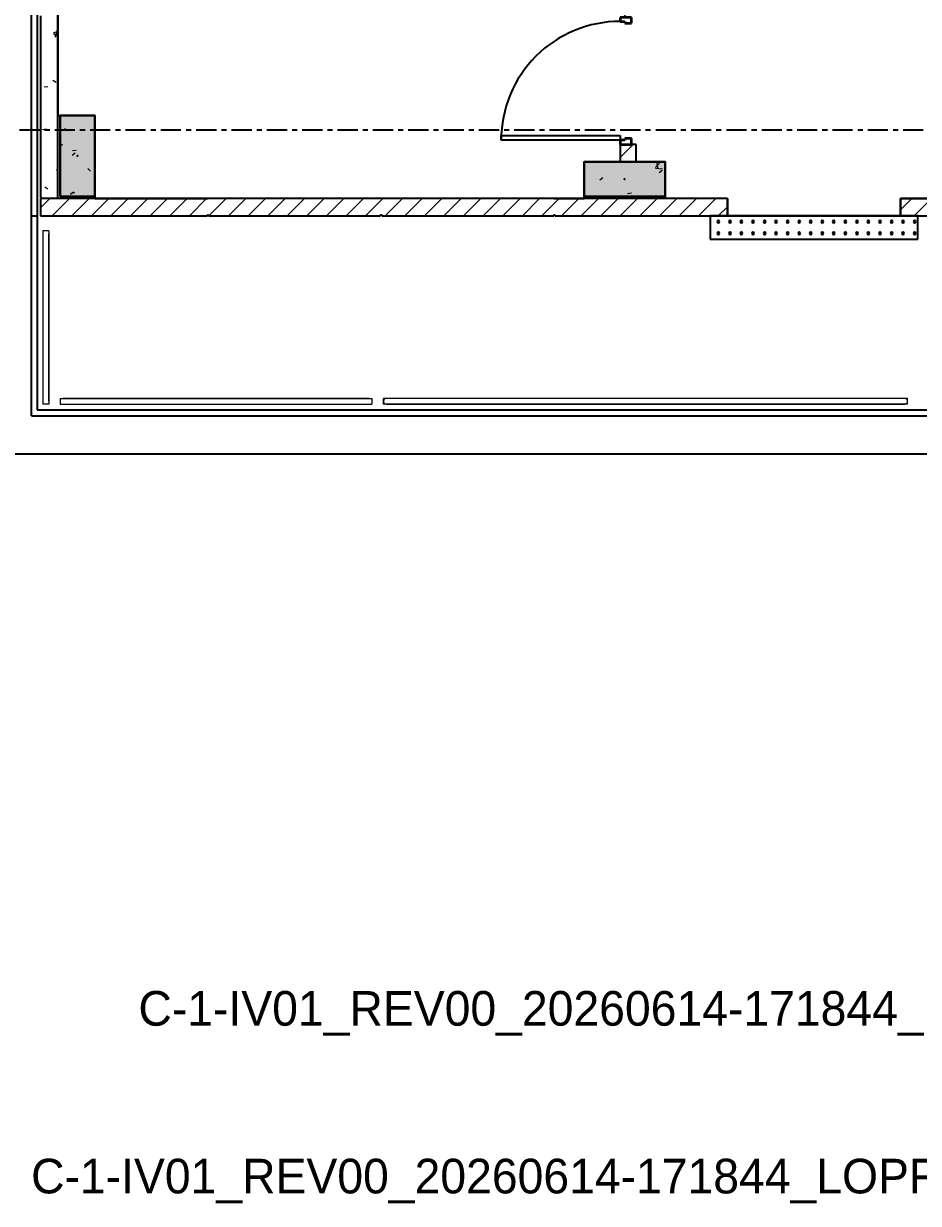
# Model space of a CAD drawing. Header units: millimetres. Extents: x -1379 to 1385823, y -4884429 to 548763.
# Drawn here: x 402672 to 410424, y -2389067 to -2378850 of the extents above; entities that cross this region are included whole.
import ezdxf
from ezdxf.enums import TextEntityAlignment as Align

# ---------------------------------------------------------------- set-up
doc = ezdxf.new("R2010")
doc.units = ezdxf.units.MM
doc.linetypes.add('CENTER', pattern=[50.8, 31.75, -6.35, 6.35, -6.35])
doc.linetypes.add('TA_GL_000.70000', pattern=[1.925, 0.7, -0.175, 0.175, -0.175, 0.7])
for name, color, linetype in [('000 - 0_SYM_DWG_GRIDLINE_MAIN_COLOR_251', 7, 'Continuous'), ('000 - 0_SYM_DWG_SLOPE-SYM_TEXT_COLOR_3', 7, 'Continuous'), ('000 - CONCRETE_COL_HATCH_', 7, 'Continuous'), ('000 - CONCRETE_PRECAST_CUT_COLOR_4', 7, 'Continuous'), ('000 - EXISTING_BUILDING_MAIN_COLOR_1', 7, 'Continuous'), ('000 - EXISTING_BUILDING_MAIN_COLOR_251', 7, 'Continuous'), ('000 - EXISTING_COLUMN_CUT_COLOR_5', 7, 'Continuous'), ('000 - GRID', 7, 'CENTER')]:
    doc.layers.add(name, color=color, linetype=linetype)
doc.styles.add('ARIAL', font='arial.ttf')
doc.styles.add('TA', font='', dxfattribs={"height": 4.5})
doc.styles.get('TA').set_extended_font_data('Cordia New')
pattern_1 = [(45, (-215983.99, 2306427), (-84.852814, 84.852814), [])]

# ---------------------------------------------------------------- blocks, each defined once
blk = doc.blocks.new('A$Cc55aeaab')
at = {"color": 7}
blk.add_lwpolyline([(0, -400), (775, -400), (775, 0), (0, 0)], close=True, dxfattribs=at)
blk = doc.blocks.new('DPA_Rectangular - 300 x 700mm-4064067-IV01 - EGRESS LEVEL PLAN')
at = {"layer": '000 - EXISTING_BUILDING_MAIN_COLOR_251', "lineweight": 9}
h = blk.add_hatch(dxfattribs=at)
h.set_pattern_fill('FP_9', style=0, pattern_type=2)
h.set_pattern_definition([(50, (-216519, 2322222), (728.7365, -63.75582), [76.2, -838.2]), (355, (-216519, 2322222), (-140.97162, 764.2276), [60.96, -670.56]), (100.451, (-216458.26, 2322216.7), (587.77, 700.46675), [64.76, -712.36]), (46.184, (-216519, 2322425.2), (1084.31624, -168.17096), [114.3, -1257.3]), (96.636, (-216428.6, 2322411.2), (949.6099, 989.70985), [97.14, -1068.54]), (351.184, (-216519, 2322425.2), (949.62055, 989.70115), [91.44, -1005.84]), (21, (-216417.4, 2322374.4), (606.45787, -409.06057), [76.2, -838.2]), (326, (-216417.4, 2322374.4), (247.20834, 736.75292), [60.96, -670.56]), (71.451, (-216366.85, 2322340.3), (853.66825, 327.68547), [64.76, -712.36]), (37.5, (-216519, 2322222), (12.354693, 338.22012), [33.528, -628.904, 33.528, -1320.292]), (37.5, (-216519, 2322222), (12.354693, 338.22012), [-695.96, -647.192, 33.528, -639.572]), (7.5, (-216519, 2322222), (267.278874, 400.722127), [33.528, -354.584, 33.528, -870.204]), (7.5, (-216519, 2322222), (267.278874, 400.722127), [-421.64, -613.664, 33.528, -223.012]), (327.5, (-216745.56, 2322222), (542.36333, -22.915345), [33.528, -220.472, 33.528, -1810.512]), (327.5, (-216745.56, 2322222), (542.36333, -22.915345), [-287.528, -758.952, 33.528, -1018.032]), (317.5, (-216847.16, 2322222), (592.51696, 101.70711), [33.528, -296.672, 33.528, -1239.52]), (317.5, (-216847.16, 2322222), (592.51696, 101.70711), [-363.728, -492.76, 33.528, -713.232])])
h.paths.add_polyline_path([(150, -350), (150, 350), (-150, 350), (-150, -350), (-133, -350)])
at = {"layer": '000 - EXISTING_BUILDING_MAIN_COLOR_251', "color": 7}
for p, q in [((-150, 350), (150, 350)), ((-150, -350), (-150, 350)), ((150, 350), (150, -350)), ((150, -350), (-150, -350))]:
    blk.add_line(p, q, dxfattribs=at)
blk = doc.blocks.new('DPA_Rectangular - 300 x 700mm-V3-IV01 - EGRESS LEVEL PLAN')
at = {"layer": '000 - EXISTING_BUILDING_MAIN_COLOR_251', "lineweight": 9}
h = blk.add_hatch(dxfattribs=at)
h.set_pattern_fill('FP_11', style=0, pattern_type=2)
h.set_pattern_definition([(140, (-2322422, -221259), (63.75582, 728.7365), [76.2, -838.2]), (85, (-2322422, -221259), (-764.2276, -140.97162), [60.96, -670.56]), (190.451, (-2322416.7, -221198.26), (-700.46675, 587.77), [64.76, -712.36]), (136.184, (-2322625.2, -221259), (168.17096, 1084.31624), [114.3, -1257.3]), (186.636, (-2322611.2, -221168.6), (-989.70985, 949.6099), [97.14, -1068.54]), (81.184, (-2322625.2, -221259), (-989.70115, 949.62055), [91.44, -1005.84]), (111, (-2322574.4, -221157.4), (409.06057, 606.45787), [76.2, -838.2]), (56, (-2322574.4, -221157.4), (-736.75292, 247.20834), [60.96, -670.56]), (161.451, (-2322540.3, -221106.85), (-327.68547, 853.66825), [64.76, -712.36]), (127.5, (-2322422, -221259), (-338.22012, 12.354693), [33.528, -628.904, 33.528, -1320.292]), (127.5, (-2322422, -221259), (-338.22012, 12.354693), [-695.96, -647.192, 33.528, -639.572]), (97.5, (-2322422, -221259), (-400.722127, 267.278874), [33.528, -354.584, 33.528, -870.204]), (97.5, (-2322422, -221259), (-400.722127, 267.278874), [-421.64, -613.664, 33.528, -223.012]), (57.5, (-2322422, -221485.56), (22.915345, 542.36333), [33.528, -220.472, 33.528, -1810.512]), (57.5, (-2322422, -221485.56), (22.915345, 542.36333), [-287.528, -758.952, 33.528, -1018.032]), (47.5, (-2322422, -221587.16), (-101.70711, 592.51696), [33.528, -296.672, 33.528, -1239.52]), (47.5, (-2322422, -221587.16), (-101.70711, 592.51696), [-363.728, -492.76, 33.528, -713.232])])
h.paths.add_polyline_path([(150, -350), (150, 350), (-150, 350), (-150, -350)])
at = {"layer": '000 - EXISTING_BUILDING_MAIN_COLOR_251', "color": 7}
for p, q in [((-150, 350), (150, 350)), ((-150, -350), (-150, 350)), ((150, 350), (150, -350)), ((150, -350), (-150, -350))]:
    blk.add_line(p, q, dxfattribs=at)
blk = doc.blocks.new('DRAINAGE CHANNELS_175 - 3p-5719656-IV01 - EGRESS LEVEL PLAN')
at = {"layer": '000 - EXISTING_BUILDING_MAIN_COLOR_1', "color": 7}
for p, q in [((0, 200), (1800, 200)), ((1800, 200), (0, 200)), ((0, 200), (0, 0)), ((1800, 0), (1800, 200)), ((0, 0), (1800, 0))]:
    blk.add_line(p, q, dxfattribs=at)
for centre, start, end in [((72, 150), 0, 180), ((72, 150), 180, 360), ((172, 150), 0, 180), ((172, 150), 180, 360), ((272, 150), 0, 180), ((272, 150), 180, 360), ((372, 150), 0, 180), ((372, 150), 180, 360), ((472, 150), 0, 180), ((472, 150), 180, 360), ((572, 150), 0, 180), ((572, 150), 180, 360), ((672, 150), 0, 180), ((672, 150), 180, 360), ((772, 150), 0, 180), ((772, 150), 180, 360), ((872, 150), 0, 180), ((872, 150), 180, 360), ((972, 150), 0, 180), ((972, 150), 180, 360), ((1072, 150), 0, 180), ((1072, 150), 180, 360), ((1172, 150), 0, 180), ((1172, 150), 180, 360), ((1272, 150), 0, 180), ((1272, 150), 180, 360), ((1372, 150), 0, 180), ((1372, 150), 180, 360), ((1472, 150), 0, 180), ((1472, 150), 180, 360), ((1572, 150), 0, 180), ((1572, 150), 180, 360), ((1672, 150), 0, 180), ((1672, 150), 180, 360), ((1772, 150), 0, 180), ((1772, 150), 180, 360), ((72, 50), 0, 180), ((72, 50), 180, 360), ((172, 50), 0, 180), ((172, 50), 180, 360), ((272, 50), 0, 180), ((272, 50), 180, 360), ((372, 50), 0, 180), ((372, 50), 180, 360), ((472, 50), 0, 180), ((472, 50), 180, 360), ((572, 50), 0, 180), ((572, 50), 180, 360), ((672, 50), 0, 180), ((672, 50), 180, 360), ((772, 50), 0, 180), ((772, 50), 180, 360), ((872, 50), 0, 180), ((872, 50), 180, 360), ((972, 50), 0, 180), ((972, 50), 180, 360), ((1072, 50), 0, 180), ((1072, 50), 180, 360), ((1172, 50), 0, 180), ((1172, 50), 180, 360), ((1272, 50), 0, 180), ((1272, 50), 180, 360), ((1372, 50), 0, 180), ((1372, 50), 180, 360), ((1472, 50), 0, 180), ((1472, 50), 180, 360), ((1572, 50), 0, 180), ((1572, 50), 180, 360), ((1672, 50), 0, 180), ((1672, 50), 180, 360), ((1772, 50), 0, 180), ((1772, 50), 180, 360)]:
    blk.add_arc(centre, 10, start, end, dxfattribs=at)
blk = doc.blocks.new('Railing - Railing-5281444-IV01 - EGRESS LEVEL PLAN')
at = {"layer": '000 - EXISTING_BUILDING_MAIN_COLOR_1', "color": 7, "lineweight": 9}
for p, q in [((280790, -2315803), (280790, -2315878)), ((280840, -2315878), (280840, -2315803)), ((280790, -2315878), (280790, -2317178)), ((280790, -2315878), (280790, -2317178)), ((280840, -2317178), (280840, -2315878)), ((280840, -2317178), (280840, -2315878)), ((280790, -2317178), (280790, -2317253)), ((280840, -2317253), (280840, -2317178))]:
    blk.add_line(p, q, dxfattribs=at)
at = {"layer": '000 - EXISTING_BUILDING_MAIN_COLOR_1', "color": 7, "lineweight": 9, "flags": 128}
for points in [[(280790, -2315803), (280790, -2315803), (280790, -2315803), (280790, -2315803), (280790, -2315804), (280790, -2315804), (280790, -2315805), (280790, -2315806), (280790, -2315807), (280790, -2315808), (280790, -2315809), (280790, -2315810), (280790, -2315811), (280790, -2315813), (280790, -2315814), (280790, -2315816), (280790, -2315818), (280790, -2315819), (280790, -2315821), (280790, -2315823), (280790, -2315825), (280790, -2315828), (280790, -2315830), (280790, -2315832), (280790, -2315835), (280790, -2315837), (280790, -2315840), (280790, -2315842), (280790, -2315845), (280790, -2315848), (280790, -2315851), (280790, -2315853), (280790, -2315856), (280790, -2315859), (280790, -2315862), (280790, -2315865), (280790, -2315868), (280790, -2315871), (280790, -2315874), (280790, -2315877), (280790, -2315878)], [(280840, -2315878), (280840, -2315875), (280840, -2315872), (280840, -2315869), (280840, -2315866), (280840, -2315863), (280840, -2315860), (280840, -2315857), (280840, -2315854), (280840, -2315851), (280840, -2315848), (280840, -2315846), (280840, -2315843), (280840, -2315840), (280840, -2315838), (280840, -2315835), (280840, -2315833), (280840, -2315831), (280840, -2315828), (280840, -2315826), (280840, -2315824), (280840, -2315822), (280840, -2315820), (280840, -2315818), (280840, -2315816), (280840, -2315815), (280840, -2315813), (280840, -2315812), (280840, -2315810), (280840, -2315809), (280840, -2315808), (280840, -2315807), (280840, -2315806), (280840, -2315805), (280840, -2315804), (280840, -2315804), (280840, -2315803), (280840, -2315803), (280840, -2315803), (280840, -2315803), (280840, -2315803)], [(280790, -2317178), (280790, -2317181), (280790, -2317184), (280790, -2317187), (280790, -2317190), (280790, -2317193), (280790, -2317196), (280790, -2317198), (280790, -2317201), (280790, -2317204), (280790, -2317207), (280790, -2317210), (280790, -2317212), (280790, -2317215), (280790, -2317218), (280790, -2317220), (280790, -2317222), (280790, -2317225), (280790, -2317227), (280790, -2317229), (280790, -2317232), (280790, -2317234), (280790, -2317236), (280790, -2317237), (280790, -2317239), (280790, -2317241), (280790, -2317242), (280790, -2317244), (280790, -2317245), (280790, -2317246), (280790, -2317248), (280790, -2317249), (280790, -2317250), (280790, -2317250), (280790, -2317251), (280790, -2317252), (280790, -2317252), (280790, -2317252), (280790, -2317253), (280790, -2317253), (280790, -2317253)], [(280840, -2317253), (280840, -2317253), (280840, -2317252), (280840, -2317252), (280840, -2317252), (280840, -2317251), (280840, -2317251), (280840, -2317250), (280840, -2317249), (280840, -2317248), (280840, -2317247), (280840, -2317246), (280840, -2317244), (280840, -2317243), (280840, -2317241), (280840, -2317240), (280840, -2317238), (280840, -2317236), (280840, -2317234), (280840, -2317232), (280840, -2317230), (280840, -2317228), (280840, -2317225), (280840, -2317223), (280840, -2317221), (280840, -2317218), (280840, -2317216), (280840, -2317213), (280840, -2317210), (280840, -2317208), (280840, -2317205), (280840, -2317202), (280840, -2317199), (280840, -2317196), (280840, -2317193), (280840, -2317190), (280840, -2317187), (280840, -2317185), (280840, -2317182), (280840, -2317179), (280840, -2317178)]]:
    blk.add_lwpolyline(points, dxfattribs=at)
blk = doc.blocks.new('Top Rail Type - Top Rail_Internal_-5281459-IV01 - EGRESS LEVEL PLAN')
at = {"layer": '000 - EXISTING_BUILDING_MAIN_COLOR_1', "color": 7, "lineweight": 9}
for p, q in [((280790, -2315878), (280790, -2317178)), ((280840, -2317178), (280840, -2315878))]:
    blk.add_line(p, q, dxfattribs=at)
at = {"layer": '000 - EXISTING_BUILDING_MAIN_COLOR_1', "color": 7, "lineweight": 9, "flags": 128}
for points in [[(280790, -2315803), (280790, -2315803), (280790, -2315803), (280790, -2315803), (280790, -2315804), (280790, -2315804), (280790, -2315805), (280790, -2315806), (280790, -2315807), (280790, -2315808), (280790, -2315809), (280790, -2315810), (280790, -2315811), (280790, -2315813), (280790, -2315814), (280790, -2315816), (280790, -2315818), (280790, -2315819), (280790, -2315821), (280790, -2315823), (280790, -2315825), (280790, -2315828), (280790, -2315830), (280790, -2315832), (280790, -2315835), (280790, -2315837), (280790, -2315840), (280790, -2315842), (280790, -2315845), (280790, -2315848), (280790, -2315851), (280790, -2315853), (280790, -2315856), (280790, -2315859), (280790, -2315862), (280790, -2315865), (280790, -2315868), (280790, -2315871), (280790, -2315874), (280790, -2315877), (280790, -2315878)], [(280840, -2315878), (280840, -2315875), (280840, -2315872), (280840, -2315869), (280840, -2315866), (280840, -2315863), (280840, -2315860), (280840, -2315857), (280840, -2315854), (280840, -2315851), (280840, -2315848), (280840, -2315846), (280840, -2315843), (280840, -2315840), (280840, -2315838), (280840, -2315835), (280840, -2315833), (280840, -2315831), (280840, -2315828), (280840, -2315826), (280840, -2315824), (280840, -2315822), (280840, -2315820), (280840, -2315818), (280840, -2315816), (280840, -2315815), (280840, -2315813), (280840, -2315812), (280840, -2315810), (280840, -2315809), (280840, -2315808), (280840, -2315807), (280840, -2315806), (280840, -2315805), (280840, -2315804), (280840, -2315804), (280840, -2315803), (280840, -2315803), (280840, -2315803), (280840, -2315803), (280840, -2315803)], [(280790, -2317178), (280790, -2317181), (280790, -2317184), (280790, -2317187), (280790, -2317190), (280790, -2317193), (280790, -2317196), (280790, -2317198), (280790, -2317201), (280790, -2317204), (280790, -2317207), (280790, -2317210), (280790, -2317212), (280790, -2317215), (280790, -2317218), (280790, -2317220), (280790, -2317222), (280790, -2317225), (280790, -2317227), (280790, -2317229), (280790, -2317232), (280790, -2317234), (280790, -2317236), (280790, -2317237), (280790, -2317239), (280790, -2317241), (280790, -2317242), (280790, -2317244), (280790, -2317245), (280790, -2317246), (280790, -2317248), (280790, -2317249), (280790, -2317250), (280790, -2317250), (280790, -2317251), (280790, -2317252), (280790, -2317252), (280790, -2317252), (280790, -2317253), (280790, -2317253), (280790, -2317253)], [(280840, -2317253), (280840, -2317253), (280840, -2317252), (280840, -2317252), (280840, -2317252), (280840, -2317251), (280840, -2317251), (280840, -2317250), (280840, -2317249), (280840, -2317248), (280840, -2317247), (280840, -2317246), (280840, -2317244), (280840, -2317243), (280840, -2317241), (280840, -2317240), (280840, -2317238), (280840, -2317236), (280840, -2317234), (280840, -2317232), (280840, -2317230), (280840, -2317228), (280840, -2317225), (280840, -2317223), (280840, -2317221), (280840, -2317218), (280840, -2317216), (280840, -2317213), (280840, -2317210), (280840, -2317208), (280840, -2317205), (280840, -2317202), (280840, -2317199), (280840, -2317196), (280840, -2317193), (280840, -2317190), (280840, -2317187), (280840, -2317185), (280840, -2317182), (280840, -2317179), (280840, -2317178)]]:
    blk.add_lwpolyline(points, dxfattribs=at)
blk = doc.blocks.new('Top Rail Type - Top Rail_Internal_-V22-IV01 - EGRESS LEVEL PLAN')
at = {"layer": '000 - EXISTING_BUILDING_MAIN_COLOR_1', "color": 7, "lineweight": 9}
for p, q in [((280840, -2315778), (280790, -2315778)), ((280790, -2315778), (280790, -2315878)), ((280840, -2315778), (280840, -2315878)), ((280790, -2315878), (280790, -2317178)), ((280840, -2315878), (280840, -2317178)), ((280790, -2317178), (280790, -2317278)), ((280840, -2317178), (280840, -2317278)), ((280840, -2317278), (280790, -2317278))]:
    blk.add_line(p, q, dxfattribs=at)
blk = doc.blocks.new('Top Rail Type - Top Rail_Internal_-5281761-IV01 - EGRESS LEVEL PLAN')
at = {"layer": '000 - EXISTING_BUILDING_MAIN_COLOR_251', "color": 7, "lineweight": 9}
for p, q in [((283540, -2317228), (281040, -2317228)), ((281040, -2317278), (283540, -2317278))]:
    blk.add_line(p, q, dxfattribs=at)
at = {"layer": '000 - EXISTING_BUILDING_MAIN_COLOR_251', "color": 7, "lineweight": 9, "flags": 128}
for points in [[(281040, -2317228), (281037, -2317228), (281034, -2317228), (281031, -2317228), (281028, -2317228), (281025, -2317228), (281022, -2317228), (281019, -2317228), (281016, -2317228), (281013, -2317228), (281010, -2317228), (281008, -2317228), (281005, -2317228), (281002, -2317228), (281000, -2317228), (280997, -2317228), (280995, -2317228), (280992, -2317228), (280990, -2317228), (280988, -2317228), (280986, -2317228), (280984, -2317228), (280982, -2317228), (280980, -2317228), (280978, -2317228), (280977, -2317228), (280975, -2317228), (280973, -2317228), (280972, -2317228), (280971, -2317228), (280970, -2317228), (280969, -2317228), (280968, -2317228), (280967, -2317228), (280966, -2317228), (280966, -2317228), (280965, -2317228), (280965, -2317228), (280965, -2317228), (280965, -2317228), (280965, -2317228)], [(283615, -2317228), (283615, -2317228), (283614, -2317228), (283614, -2317228), (283614, -2317228), (283613, -2317228), (283612, -2317228), (283612, -2317228), (283611, -2317228), (283610, -2317228), (283609, -2317228), (283607, -2317228), (283606, -2317228), (283605, -2317228), (283603, -2317228), (283602, -2317228), (283600, -2317228), (283598, -2317228), (283596, -2317228), (283594, -2317228), (283592, -2317228), (283590, -2317228), (283587, -2317228), (283585, -2317228), (283583, -2317228), (283580, -2317228), (283578, -2317228), (283575, -2317228), (283572, -2317228), (283570, -2317228), (283567, -2317228), (283564, -2317228), (283561, -2317228), (283558, -2317228), (283555, -2317228), (283552, -2317228), (283549, -2317228), (283546, -2317228), (283543, -2317228), (283540, -2317228), (283540, -2317228)], [(280965, -2317278), (280965, -2317278), (280965, -2317278), (280965, -2317278), (280966, -2317278), (280966, -2317278), (280967, -2317278), (280968, -2317278), (280968, -2317278), (280969, -2317278), (280971, -2317278), (280972, -2317278), (280973, -2317278), (280975, -2317278), (280976, -2317278), (280978, -2317278), (280979, -2317278), (280981, -2317278), (280983, -2317278), (280985, -2317278), (280987, -2317278), (280990, -2317278), (280992, -2317278), (280994, -2317278), (280997, -2317278), (280999, -2317278), (281002, -2317278), (281004, -2317278), (281007, -2317278), (281010, -2317278), (281012, -2317278), (281015, -2317278), (281018, -2317278), (281021, -2317278), (281024, -2317278), (281027, -2317278), (281030, -2317278), (281033, -2317278), (281036, -2317278), (281039, -2317278), (281040, -2317278)], [(283540, -2317278), (283543, -2317278), (283546, -2317278), (283549, -2317278), (283552, -2317278), (283555, -2317278), (283557, -2317278), (283560, -2317278), (283563, -2317278), (283566, -2317278), (283569, -2317278), (283572, -2317278), (283574, -2317278), (283577, -2317278), (283579, -2317278), (283582, -2317278), (283584, -2317278), (283587, -2317278), (283589, -2317278), (283591, -2317278), (283593, -2317278), (283595, -2317278), (283597, -2317278), (283599, -2317278), (283601, -2317278), (283603, -2317278), (283604, -2317278), (283606, -2317278), (283607, -2317278), (283608, -2317278), (283610, -2317278), (283611, -2317278), (283611, -2317278), (283612, -2317278), (283613, -2317278), (283614, -2317278), (283614, -2317278), (283614, -2317278), (283615, -2317278), (283615, -2317278), (283615, -2317278)]]:
    blk.add_lwpolyline(points, dxfattribs=at)
blk = doc.blocks.new('Top Rail Type - Top Rail_Internal_-V23-IV01 - EGRESS LEVEL PLAN')
at = {"layer": '000 - EXISTING_BUILDING_MAIN_COLOR_251', "color": 7, "lineweight": 9}
for p, q in [((280940, -2317228), (280940, -2317278)), ((280940, -2317228), (281040, -2317228)), ((281040, -2317228), (283540, -2317228)), ((283540, -2317228), (283640, -2317228)), ((283640, -2317228), (283640, -2317278)), ((280940, -2317278), (281040, -2317278)), ((281040, -2317278), (283540, -2317278)), ((283540, -2317278), (283640, -2317278))]:
    blk.add_line(p, q, dxfattribs=at)
blk = doc.blocks.new('DPA_DR-SG-SW-HR - D4_1100x2150 mm-5621579-IV01 - EGRESS LEVEL PLAN')
at = {"layer": '000 - EXISTING_BUILDING_MAIN_COLOR_251', "color": 7}
for p, q in [((-550, 23.65), (-500, 23.65)), ((-550, -76.35), (-550, 23.65)), ((-500, 23.65), (-500, -33.35)), ((500, 23.65), (550, 23.65)), ((500, -33.35), (500, 23.65)), ((550, 23.65), (550, -76.35)), ((-515, -76.35), (-550, -76.35)), ((-515, -33.35), (-515, -76.35)), ((-500, -33.35), (-515, -33.35)), ((472, -76.35), (515, -76.35)), ((472, -1106.35), (472, -76.35)), ((515, -33.35), (500, -33.35)), ((515, -76.35), (515, -33.35)), ((515, -76.35), (515, -1106.35)), ((550, -76.35), (515, -76.35)), ((515, -1106.35), (472, -1106.35))]:
    blk.add_line(p, q, dxfattribs=at)
at = {"layer": '000 - EXISTING_BUILDING_MAIN_COLOR_251', "color": 7, "lineweight": 35}
for p, q in [((-550, 23.65), (-550, -76.35)), ((-500, 23.65), (-550, 23.65)), ((-500, -33.35), (-500, 23.65)), ((500, 23.65), (500, -33.35)), ((550, 23.65), (500, 23.65)), ((550, -76.35), (550, 23.65)), ((-550, -76.35), (-515, -76.35)), ((-515, -76.35), (-515, -33.35)), ((-515, -33.35), (-500, -33.35)), ((500, -33.35), (515, -33.35)), ((515, -33.35), (515, -76.35)), ((515, -76.35), (550, -76.35))]:
    blk.add_line(p, q, dxfattribs=at)
at = {"layer": '000 - EXISTING_BUILDING_MAIN_COLOR_251', "color": 7}
blk.add_arc((515, -76.35), 1030, 180, 270, dxfattribs=at)
blk = doc.blocks.new('Handrail Type - Handrail_Internal_-5816818-IV01 - EGRESS LEVEL PLAN')
at = {"layer": '000 - EXISTING_BUILDING_MAIN_COLOR_251', "color": 7, "lineweight": 9}
for p, q in [((281040, -2317228), (280965, -2317228)), ((283540, -2317228), (281040, -2317228)), ((283615, -2317228), (283540, -2317228)), ((280965, -2317278), (281040, -2317278)), ((281040, -2317278), (283540, -2317278)), ((283540, -2317278), (283615, -2317278))]:
    blk.add_line(p, q, dxfattribs=at)
blk = doc.blocks.new('Handrail Type - Handrail_Internal_-5816852-IV01 - EGRESS LEVEL PLAN')
at = {"layer": '000 - EXISTING_BUILDING_MAIN_COLOR_1', "color": 7, "lineweight": 9}
for p, q in [((280790, -2315803), (280790, -2315878)), ((280840, -2315878), (280840, -2315803)), ((280790, -2315878), (280790, -2317178)), ((280840, -2317178), (280840, -2315878)), ((280790, -2317178), (280790, -2317253)), ((280840, -2317253), (280840, -2317178))]:
    blk.add_line(p, q, dxfattribs=at)
blk = doc.blocks.new('Handrail Type - Handrail_Internal_-V29-IV01 - EGRESS LEVEL PLAN')
at = {"layer": '000 - EXISTING_BUILDING_MAIN_COLOR_1', "color": 7, "lineweight": 9}
for p, q in [((280790, -2315803), (280790, -2315878)), ((280840, -2315803), (280840, -2315878)), ((280790, -2315878), (280790, -2317178)), ((280840, -2315878), (280840, -2317178)), ((280790, -2317178), (280790, -2317253)), ((280840, -2317178), (280840, -2317253))]:
    blk.add_line(p, q, dxfattribs=at)
blk = doc.blocks.new('Top Rail Type - Top Rail_Internal_-5817452-IV01 - EGRESS LEVEL PLAN')
at = {"layer": '000 - EXISTING_BUILDING_MAIN_COLOR_251', "color": 7, "lineweight": 9}
for p, q in [((288180, -2317228), (283840, -2317228)), ((283840, -2317278), (288180, -2317278))]:
    blk.add_line(p, q, dxfattribs=at)
at = {"layer": '000 - EXISTING_BUILDING_MAIN_COLOR_251', "color": 7, "lineweight": 9, "flags": 128}
for points in [[(283840, -2317228), (283837, -2317228), (283834, -2317228), (283831, -2317228), (283828, -2317228), (283825, -2317228), (283822, -2317228), (283819, -2317228), (283816, -2317228), (283813, -2317228), (283810, -2317228), (283808, -2317228), (283805, -2317228), (283802, -2317228), (283800, -2317228), (283797, -2317228), (283795, -2317228), (283792, -2317228), (283790, -2317228), (283788, -2317228), (283786, -2317228), (283784, -2317228), (283782, -2317228), (283780, -2317228), (283778, -2317228), (283777, -2317228), (283775, -2317228), (283773, -2317228), (283772, -2317228), (283771, -2317228), (283770, -2317228), (283769, -2317228), (283768, -2317228), (283767, -2317228), (283766, -2317228), (283766, -2317228), (283765, -2317228), (283765, -2317228), (283765, -2317228), (283765, -2317228), (283765, -2317228)], [(288255, -2317228), (288255, -2317228), (288254, -2317228), (288254, -2317228), (288254, -2317228), (288253, -2317228), (288252, -2317228), (288252, -2317228), (288251, -2317228), (288250, -2317228), (288249, -2317228), (288247, -2317228), (288246, -2317228), (288245, -2317228), (288243, -2317228), (288242, -2317228), (288240, -2317228), (288238, -2317228), (288236, -2317228), (288234, -2317228), (288232, -2317228), (288230, -2317228), (288227, -2317228), (288225, -2317228), (288223, -2317228), (288220, -2317228), (288218, -2317228), (288215, -2317228), (288212, -2317228), (288210, -2317228), (288207, -2317228), (288204, -2317228), (288201, -2317228), (288198, -2317228), (288195, -2317228), (288192, -2317228), (288189, -2317228), (288186, -2317228), (288183, -2317228), (288180, -2317228), (288180, -2317228)], [(283765, -2317278), (283765, -2317278), (283765, -2317278), (283765, -2317278), (283766, -2317278), (283766, -2317278), (283767, -2317278), (283768, -2317278), (283768, -2317278), (283769, -2317278), (283771, -2317278), (283772, -2317278), (283773, -2317278), (283775, -2317278), (283776, -2317278), (283778, -2317278), (283779, -2317278), (283781, -2317278), (283783, -2317278), (283785, -2317278), (283787, -2317278), (283790, -2317278), (283792, -2317278), (283794, -2317278), (283797, -2317278), (283799, -2317278), (283802, -2317278), (283804, -2317278), (283807, -2317278), (283810, -2317278), (283812, -2317278), (283815, -2317278), (283818, -2317278), (283821, -2317278), (283824, -2317278), (283827, -2317278), (283830, -2317278), (283833, -2317278), (283836, -2317278), (283839, -2317278), (283840, -2317278)], [(288180, -2317278), (288183, -2317278), (288186, -2317278), (288189, -2317278), (288192, -2317278), (288195, -2317278), (288197, -2317278), (288200, -2317278), (288203, -2317278), (288206, -2317278), (288209, -2317278), (288212, -2317278), (288214, -2317278), (288217, -2317278), (288219, -2317278), (288222, -2317278), (288224, -2317278), (288227, -2317278), (288229, -2317278), (288231, -2317278), (288233, -2317278), (288235, -2317278), (288237, -2317278), (288239, -2317278), (288241, -2317278), (288243, -2317278), (288244, -2317278), (288246, -2317278), (288247, -2317278), (288248, -2317278), (288250, -2317278), (288251, -2317278), (288251, -2317278), (288252, -2317278), (288253, -2317278), (288254, -2317278), (288254, -2317278), (288254, -2317278), (288255, -2317278), (288255, -2317278), (288255, -2317278)]]:
    blk.add_lwpolyline(points, dxfattribs=at)
at = {"layer": '000 - EXISTING_BUILDING_MAIN_COLOR_251', "color": 7, "lineweight": 9}
for centre, start, end in [((283765, -2317253), 90, 270), ((288255, -2317253), 30, 90), ((288255, -2317253), 330.7113, 29.2887), ((288255, -2317253), 270, 330)]:
    blk.add_arc(centre, 25, start, end, dxfattribs=at)
blk = doc.blocks.new('Top Rail Type - Top Rail_Internal_-V32-IV01 - EGRESS LEVEL PLAN')
at = {"layer": '000 - EXISTING_BUILDING_MAIN_COLOR_251', "color": 7, "lineweight": 9}
for p, q in [((283740, -2317278), (283740, -2317228)), ((283840, -2317228), (283740, -2317228)), ((288180, -2317228), (283840, -2317228)), ((288280, -2317228), (288180, -2317228)), ((288280, -2317278), (288280, -2317228)), ((283840, -2317278), (283740, -2317278)), ((288180, -2317278), (283840, -2317278)), ((288280, -2317278), (288180, -2317278))]:
    blk.add_line(p, q, dxfattribs=at)
blk = doc.blocks.new('Handrail Type - Handrail_Internal_-5817469-IV01 - EGRESS LEVEL PLAN')
at = {"layer": '000 - EXISTING_BUILDING_MAIN_COLOR_251', "color": 7, "lineweight": 9}
for p, q in [((283840, -2317228), (283765, -2317228)), ((288180, -2317228), (283840, -2317228)), ((288255, -2317228), (288180, -2317228)), ((283765, -2317278), (283840, -2317278)), ((283840, -2317278), (288180, -2317278)), ((288180, -2317278), (288255, -2317278))]:
    blk.add_line(p, q, dxfattribs=at)
blk = doc.blocks.new('Handrail Type - Handrail_Internal_-V33-IV01 - EGRESS LEVEL PLAN')
at = {"layer": '000 - EXISTING_BUILDING_MAIN_COLOR_251', "color": 7, "lineweight": 9}
for p, q in [((288255, -2317228), (283765, -2317228)), ((288255, -2317278), (283765, -2317278))]:
    blk.add_line(p, q, dxfattribs=at)
blk = doc.blocks.new('*U2581')
at = {"layer": '000 - CONCRETE_COL_HATCH_'}
h = blk.add_hatch(dxfattribs=at)
h.set_pattern_fill('AR-CONC', scale=0.5)
h.set_pattern_definition([(50, (-3e-14, -2e-14), (3.5863, -0.31376), [0.375, -4.125]), (355, (-3e-14, -2e-14), (-0.693757, 3.76096), [0.3, -3.3]), (100.4514, (0.299, -0.026), (2.892544, 3.4472), [0.3187, -3.50571]), (46.1842, (-3e-14, 1), (5.336207, -0.827596), [0.5625, -6.1875]), (96.6356, (0.4447, 0.931), (4.67331, 4.87059), [0.47805, -5.25857]), (351.1842, (-3e-14, 1), (4.67331, 4.87059), [0.45, -4.95]), (21, (0.5, 0.75), (2.984535, -2.013094), [0.375, -4.125]), (326, (0.5, 0.75), (1.216577, 3.62575), [0.3, -3.3]), (71.4514, (0.7487, 0.5822), (4.201112, 1.612656), [0.3187, -3.50571]), (37.5, (-3e-14, -2e-14), (0.0607993, 1.6644693), [0, -3.26, 0, -3.35, 0, -3.3125]), (7.5, (-3e-14, -2e-14), (1.315348, 1.9720586), [0, -1.91, 0, -3.185, 0, -1.2625]), (327.5, (-1.115, -2e-14), (2.669112, -0.1127744), [0, -1.25, 0, -3.9, 0, -5.175]), (317.5, (-1.615, -2e-14), (2.915931, 0.500525), [0, -1.625, 0, -2.59, 0, -3.675])])
h.paths.add_polyline_path([(-150, -350), (150, -350), (150, 350), (-150, 350)])
at = {"color": 7}
blk.add_point((0, 0), dxfattribs=at)
at = {"layer": '000 - EXISTING_COLUMN_CUT_COLOR_5', "color": 7}
blk.add_lwpolyline([(-150, -350), (150, -350), (150, 350), (-150, 350)], close=True, dxfattribs=at)
blk = doc.blocks.new('*U3261')
at = {"layer": '000 - CONCRETE_COL_HATCH_'}
h = blk.add_hatch(dxfattribs=at)
h.set_pattern_fill('AR-CONC', scale=0.5)
h.set_pattern_definition([(50, (0, 6e-15), (3.5863, -0.31376), [0.375, -4.125]), (355, (0, 6e-15), (-0.693757, 3.76096), [0.3, -3.3]), (100.4514, (0.299, -0.026), (2.892544, 3.4472), [0.3187, -3.50571]), (46.1842, (0, 1), (5.336207, -0.827596), [0.5625, -6.1875]), (96.6356, (0.4447, 0.931), (4.67331, 4.87059), [0.47805, -5.25857]), (351.1842, (0, 1), (4.67331, 4.87059), [0.45, -4.95]), (21, (0.5, 0.75), (2.984535, -2.013094), [0.375, -4.125]), (326, (0.5, 0.75), (1.216577, 3.62575), [0.3, -3.3]), (71.4514, (0.7487, 0.5822), (4.201112, 1.612656), [0.3187, -3.50571]), (37.5, (0, 6e-15), (0.0607993, 1.6644693), [0, -3.26, 0, -3.35, 0, -3.3125]), (7.5, (0, 6e-15), (1.315348, 1.9720586), [0, -1.91, 0, -3.185, 0, -1.2625]), (327.5, (-1.115, 6e-15), (2.669112, -0.1127744), [0, -1.25, 0, -3.9, 0, -5.175]), (317.5, (-1.615, 6e-15), (2.915931, 0.500525), [0, -1.625, 0, -2.59, 0, -3.675])])
h.paths.add_polyline_path([(-350, -150), (350, -150), (350, 150), (-350, 150)])
at = {"color": 7}
blk.add_point((0, 0), dxfattribs=at)
at = {"layer": '000 - EXISTING_COLUMN_CUT_COLOR_5', "color": 7}
blk.add_lwpolyline([(-350, -150), (350, -150), (350, 150), (-350, 150)], close=True, dxfattribs=at)
blk = doc.blocks.new('A$Cc52987c4')
at = {"layer": '000 - EXISTING_BUILDING_MAIN_COLOR_251', "lineweight": 9}
h = blk.add_hatch(dxfattribs=at)
h.set_pattern_fill('FP_1', style=0, pattern_type=2)
h.set_pattern_definition([(50, (-215984, 2306427), (728.7365, -63.75582), [76.2, -838.2]), (355, (-215984, 2306427), (-140.97162, 764.2276), [60.96, -670.56]), (100.451, (-215923.26, 2306421.7), (587.77, 700.46675), [64.76, -712.36]), (46.184, (-215984, 2306630.2), (1084.31624, -168.17096), [114.3, -1257.3]), (96.636, (-215893.6, 2306616.2), (949.6099, 989.70985), [97.14, -1068.54]), (351.184, (-215984, 2306630.2), (949.62055, 989.70115), [91.44, -1005.84]), (21, (-215882.4, 2306579.4), (606.45787, -409.06057), [76.2, -838.2]), (326, (-215882.4, 2306579.4), (247.20834, 736.75292), [60.96, -670.56]), (71.451, (-215831.85, 2306545.3), (853.66825, 327.68547), [64.76, -712.36]), (37.5, (-215984, 2306427), (12.354693, 338.22012), [33.528, -628.904, 33.528, -647.192, -673.1]), (37.5, (-215984, 2306427), (12.354693, 338.22012), [-1343.152, 33.528, -639.572]), (7.5, (-215984, 2306427), (267.278874, 400.722127), [33.528, -354.584, 33.528, -613.664, -256.54]), (7.5, (-215984, 2306427), (267.278874, 400.722127), [-1035.304, 33.528, -223.012]), (327.5, (-216210.56, 2306427), (542.36333, -22.915345), [33.528, -220.472, 33.528, -1810.512]), (327.5, (-216210.56, 2306427), (542.36333, -22.915345), [-287.528, -758.952, 33.528, -1018.032]), (317.5, (-216312.16, 2306427), (592.51696, 101.70711), [33.528, -296.672, 33.528, -492.76, -746.76]), (317.5, (-216312.16, 2306427), (592.51696, 101.70711), [-856.488, 33.528, -713.232])])
h.paths.add_polyline_path([(225, -16165), (365, -16165), (365, -990), (225, -990), (225, -1000), (215, -1001), (215, -2572), (225, -2572), (225, -2582), (215, -2582), (215, -4072), (225, -4072), (225, -4082), (215, -4082), (215, -5572), (225, -5572), (225, -5582), (215, -5582), (215, -7072), (225, -7072), (225, -7082), (215, -7082), (215, -8572), (225, -8572), (225, -8582), (215, -8582), (215, -10072), (225, -10072), (225, -10082), (215, -10082), (215, -11572), (225, -11572), (225, -11582), (215, -11582), (215, -13072), (225, -13072), (225, -13082), (215, -13082), (215, -14572), (225, -14572), (225, -14582), (215, -14582), (215, -16155), (225, -16155)])
h = blk.add_hatch(dxfattribs=at)
h.set_pattern_fill('FP_14', style=0, pattern_type=2)
h.set_pattern_definition(pattern_1)
h.paths.add_polyline_path([(5235, -15845), (5375, -15845), (5375, -15695), (5235, -15695), (5235, -15815)])
h.paths.add_polyline_path([(5247, -14595), (5375, -14595), (5375, -12310), (5235, -12310), (5235, -14595)])
h.paths.add_polyline_path([(5305, -11210), (5375, -11210), (5375, -10710), (5235, -10710), (5235, -11210), (5275, -11210)])
h = blk.add_hatch(dxfattribs=at)
h.set_pattern_fill('FP_14', style=0, pattern_type=2)
h.set_pattern_definition(pattern_1)
h.paths.add_polyline_path([(3170, -16315), (4660, -16315), (4660, -16305), (4670, -16305), (4670, -16315), (6165, -16315), (6165, -16165), (215, -16165), (215, -16315), (1660, -16315), (1660, -16305), (1670, -16305), (1670, -16315), (3160, -16315), (3160, -16305), (3170, -16305)])
h = blk.add_hatch(dxfattribs=at)
h.set_pattern_fill('FP_14', style=0, pattern_type=2)
h.set_pattern_definition(pattern_1)
h.paths.add_polyline_path([(9813, -16315), (10660, -16315), (10660, -16305), (10670, -16305), (10670, -16315), (12165, -16315), (12165, -16165), (7665, -16165), (7665, -16315), (9160, -16315), (9160, -16305), (9170, -16305), (9170, -16315), (9604, -16315)])
at = {"layer": '000 - EXISTING_BUILDING_MAIN_COLOR_1', "color": 7}
for p, q in [((215, -14582), (215, -16155)), ((365, -16165), (365, -14572)), ((5375, -15695), (5235, -15695)), ((5235, -15695), (5235, -15845)), ((5375, -15845), (5375, -15695)), ((5235, -15845), (5375, -15845)), ((215, -16155), (225, -16155)), ((6165, -16165), (215, -16165)), ((215, -16165), (215, -16315)), ((225, -16155), (225, -16165)), ((6165, -16315), (6165, -16165)), ((12165, -16165), (7665, -16165)), ((7665, -16165), (7665, -16315)), ((215, -16315), (1660, -16315)), ((1660, -16315), (1660, -16305)), ((1660, -16305), (1670, -16305)), ((1670, -16305), (1670, -16315)), ((1670, -16315), (3160, -16315)), ((3160, -16315), (3160, -16305)), ((3160, -16305), (3170, -16305)), ((3170, -16305), (3170, -16315)), ((3170, -16315), (4660, -16315)), ((4660, -16315), (4660, -16305)), ((4660, -16305), (4670, -16305)), ((4670, -16305), (4670, -16315)), ((4670, -16315), (6165, -16315)), ((7665, -16315), (9160, -16315))]:
    blk.add_line(p, q, dxfattribs=at)
at = {"layer": '000 - EXISTING_BUILDING_MAIN_COLOR_251', "color": 7}
for p, q in [((135, -18045), (135, -760)), ((185, -810), (185, -17995)), ((365, -13845), (365, -15445)), ((365, -15445), (685, -15445)), ((685, -15445), (685, -15845)), ((685, -15445), (685, -16165)), ((5375, -15695), (5235, -15695)), ((4925, -16165), (4925, -15845)), ((4925, -15845), (5625, -15845)), ((5625, -15845), (5625, -16165)), ((685, -16165), (1665, -16165)), ((4665, -16165), (4925, -16165)), ((6165, -16165), (6165, -16315)), ((7665, -16315), (7665, -16165)), ((7665, -16165), (12275, -16165)), ((135, -16315), (185, -16315)), ((1665, -16305), (1665, -16315)), ((4665, -16315), (4665, -16305)), ((135, -18045), (8170, -18045)), ((185, -17995), (8170, -17995))]:
    blk.add_line(p, q, dxfattribs=at)
at = {"layer": '000 - CONCRETE_PRECAST_CUT_COLOR_4', "color": 7}
for name, p in [('*U2581', (535, -15795)), ('*U3261', (5275, -15995))]:
    blk.add_blockref(name, p, dxfattribs=at)
at = {"layer": '000 - EXISTING_BUILDING_MAIN_COLOR_1', "color": 7}
for name, p in [('DRAINAGE CHANNELS_175 - 3p-5719656-IV01 - EGRESS LEVEL PLAN', (6015, -16515)), ('Railing - Railing-5281444-IV01 - EGRESS LEVEL PLAN', (-280555, 2299333))]:
    blk.add_blockref(name, p, dxfattribs=at)
at = {"layer": '000 - EXISTING_BUILDING_MAIN_COLOR_1', "color": 7, "lineweight": 9}
for name in ['Top Rail Type - Top Rail_Internal_-V22-IV01 - EGRESS LEVEL PLAN', 'Top Rail Type - Top Rail_Internal_-5281459-IV01 - EGRESS LEVEL PLAN', 'Handrail Type - Handrail_Internal_-5816852-IV01 - EGRESS LEVEL PLAN', 'Handrail Type - Handrail_Internal_-V29-IV01 - EGRESS LEVEL PLAN']:
    blk.add_blockref(name, (-280555, 2299333), dxfattribs=at)
at = {"layer": '000 - EXISTING_BUILDING_MAIN_COLOR_251', "color": 7, "rotation": 270}
for name, p in [('DPA_DR-SG-SW-HR - D4_1100x2150 mm-5621579-IV01 - EGRESS LEVEL PLAN', (5311, -15145)), ('DPA_Rectangular - 300 x 700mm-V3-IV01 - EGRESS LEVEL PLAN', (5275, -15995))]:
    blk.add_blockref(name, p, dxfattribs=at)
at = {"layer": '000 - EXISTING_BUILDING_MAIN_COLOR_251', "color": 7}
blk.add_blockref('DPA_Rectangular - 300 x 700mm-4064067-IV01 - EGRESS LEVEL PLAN', (535, -15795), dxfattribs=at)
at = {"layer": '000 - EXISTING_BUILDING_MAIN_COLOR_251', "color": 7, "lineweight": 9}
for name in ['Top Rail Type - Top Rail_Internal_-V23-IV01 - EGRESS LEVEL PLAN', 'Top Rail Type - Top Rail_Internal_-5281761-IV01 - EGRESS LEVEL PLAN', 'Handrail Type - Handrail_Internal_-5816818-IV01 - EGRESS LEVEL PLAN', 'Top Rail Type - Top Rail_Internal_-5817452-IV01 - EGRESS LEVEL PLAN', 'Top Rail Type - Top Rail_Internal_-V32-IV01 - EGRESS LEVEL PLAN', 'Handrail Type - Handrail_Internal_-5817469-IV01 - EGRESS LEVEL PLAN', 'Handrail Type - Handrail_Internal_-V33-IV01 - EGRESS LEVEL PLAN']:
    blk.add_blockref(name, (-280555, 2299333), dxfattribs=at)
blk = doc.blocks.new('*U1924')
at = {"layer": '000 - 0_SYM_DWG_GRIDLINE_MAIN_COLOR_251', "color": 7, "linetype": 'ByBlock', "ltscale": 5}
blk.add_line((30, 0), (-408.5, 0), dxfattribs=at)
at = {"color": 7, "style": 'TA', "flags": 1}
blk.add_attdef('LOCATION', (6, -6), '', height=4.5, rotation=270, dxfattribs=at)
at = {"layer": '000 - 0_SYM_DWG_SLOPE-SYM_TEXT_COLOR_3', "color": 7, "style": 'ARIAL'}
blk.add_attdef('GRID-HEAD', text='', height=4, rotation=180, dxfattribs=at).set_placement((50, 0), align=Align.MIDDLE_CENTER)
blk = doc.blocks.new('C-1-IV01_REV00_20260614-171844_LOPF_DIMS')
at = {"layer": '000 - GRID', "color": 7, "linetype": 'TA_GL_000.70000', "xscale": 50.00000000000004, "yscale": 50.00000000000004, "zscale": 50.00000000000004, "rotation": 180}
blk.add_blockref('*U1924', (0, -15570), dxfattribs=at)

msp = doc.modelspace()

# ---------------------------------------------------------------- block references
at = {"color": 7, "xscale": 50, "yscale": 50, "zscale": 50}
msp.add_blockref('A$Cc55aeaab', (393796.4, -2362576.9), dxfattribs=at)
at = {"color": 7}
for name in ['C-1-IV01_REV00_20260614-171844_LOPF_DIMS', 'A$Cc52987c4']:
    msp.add_blockref(name, (402604.3, -2364200.6), dxfattribs=at)

# ---------------------------------------------------------------- texts
at = {"color": 7, "char_height": 300, "width": 11707.5, "attachment_point": 1}
for insert in [(403666.7, -2387228), (402736.7, -2388680.2)]:
    msp.add_mtext('C-1-IV01_REV00_20260614-171844_LOPF_DIMS', dxfattribs=dict(at, insert=insert))

doc.saveas('drawing.dxf')
